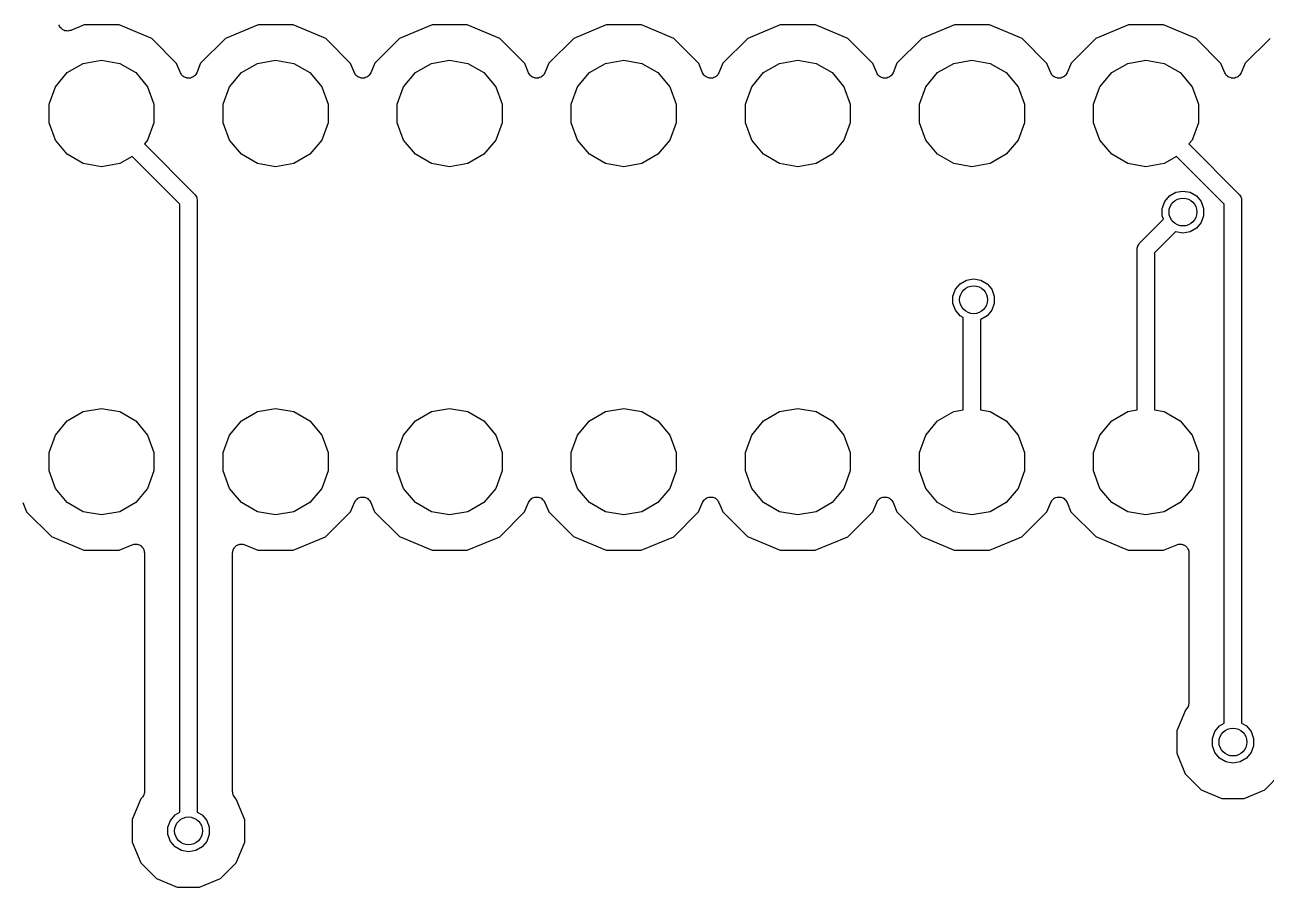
# Model space of a CAD drawing. Extents: x 70 to 225, y -126 to -70.
# Drawn here: x 129.14 to 146.97, y -95.22 to -82.84 of the extents above; entities that cross this region are included whole.
import ezdxf

# ---------------------------------------------------------------- set-up
doc = ezdxf.new("R2010")
doc.units = 0
doc.header["$MEASUREMENT"] = 0
doc.layers.add('BLACK', color=7, linetype='CONTINUOUS')

msp = doc.modelspace()

# ---------------------------------------------------------------- linework, layer by layer
at = {"layer": 'Black'}
for p, q in [((129.632, -82.8417), (129.631, -82.8334)), ((129.639, -82.8536), (129.632, -82.8417)), ((129.644, -82.8664), (129.639, -82.8536)), ((129.65, -82.8726), (129.644, -82.8664)), ((129.654, -82.8799), (129.65, -82.8726)), ((129.665, -82.8888), (129.654, -82.8799)), ((129.674, -82.8989), (129.665, -82.8888)), ((129.681, -82.9028), (129.674, -82.8989)), ((129.99, -82.8371), (129.8, -82.9156)), ((130.495, -82.8376), (129.99, -82.8371)), ((130.962, -83.0313), (130.495, -82.8376)), ((132.49, -82.8371), (132.023, -83.0301)), ((132.995, -82.8376), (132.49, -82.8371)), ((133.462, -83.0313), (132.995, -82.8376)), ((134.99, -82.8371), (134.523, -83.0301)), ((135.495, -82.8376), (134.99, -82.8371)), ((135.962, -83.0313), (135.495, -82.8376)), ((137.49, -82.8371), (137.023, -83.0301)), ((137.995, -82.8376), (137.49, -82.8371)), ((138.462, -83.0313), (137.995, -82.8376)), ((139.99, -82.8371), (139.523, -83.0301)), ((140.495, -82.8376), (139.99, -82.8371)), ((140.962, -83.0313), (140.495, -82.8376)), ((142.49, -82.8371), (142.023, -83.0301)), ((142.995, -82.8376), (142.49, -82.8371)), ((143.462, -83.0313), (142.995, -82.8376)), ((144.99, -82.8371), (144.523, -83.0301)), ((145.495, -82.8376), (144.99, -82.8371)), ((145.962, -83.0313), (145.495, -82.8376)), ((129.688, -82.9082), (129.681, -82.9028)), ((129.701, -82.9129), (129.688, -82.9082)), ((129.713, -82.9193), (129.701, -82.9129)), ((129.721, -82.9204), (129.713, -82.9193)), ((129.729, -82.9233), (129.721, -82.9204)), ((129.743, -82.9233), (129.729, -82.9233)), ((129.757, -82.9251), (129.743, -82.9233)), ((129.765, -82.9233), (129.757, -82.9251)), ((129.773, -82.9233), (129.765, -82.9233)), ((129.786, -82.9186), (129.773, -82.9233)), ((129.8, -82.9156), (129.786, -82.9186)), ((131.319, -83.3889), (130.962, -83.0313)), ((132.023, -83.0301), (131.665, -83.387)), ((133.819, -83.3889), (133.462, -83.0313)), ((134.523, -83.0301), (134.165, -83.387)), ((136.319, -83.3889), (135.962, -83.0313)), ((137.023, -83.0301), (136.665, -83.387)), ((138.819, -83.3889), (138.462, -83.0313)), ((139.523, -83.0301), (139.165, -83.387)), ((141.319, -83.3889), (140.962, -83.0313)), ((142.023, -83.0301), (141.665, -83.387)), ((143.819, -83.3889), (143.462, -83.0313)), ((144.523, -83.0301), (144.165, -83.387)), ((146.319, -83.3889), (145.962, -83.0313)), ((147.023, -83.0301), (146.665, -83.387)), ((129.75, -83.5214), (129.98, -83.3886)), ((129.98, -83.3886), (130.241, -83.3424)), ((130.241, -83.3424), (130.503, -83.3886)), ((130.503, -83.3886), (130.733, -83.5214)), ((131.374, -83.5231), (131.319, -83.3889)), ((131.665, -83.387), (131.609, -83.5233)), ((132.25, -83.5214), (132.48, -83.3886)), ((132.48, -83.3886), (132.741, -83.3424)), ((132.741, -83.3424), (133.003, -83.3886)), ((133.003, -83.3886), (133.233, -83.5214)), ((133.874, -83.5231), (133.819, -83.3889)), ((134.165, -83.387), (134.109, -83.5233)), ((134.75, -83.5214), (134.98, -83.3886)), ((134.98, -83.3886), (135.241, -83.3424)), ((135.241, -83.3424), (135.503, -83.3886)), ((135.503, -83.3886), (135.733, -83.5214)), ((136.374, -83.5231), (136.319, -83.3889)), ((136.665, -83.387), (136.609, -83.5233)), ((137.25, -83.5214), (137.48, -83.3886)), ((137.48, -83.3886), (137.741, -83.3424)), ((137.741, -83.3424), (138.003, -83.3886)), ((138.003, -83.3886), (138.233, -83.5214)), ((138.874, -83.5231), (138.819, -83.3889)), ((139.165, -83.387), (139.109, -83.5233)), ((139.75, -83.5214), (139.98, -83.3886)), ((139.98, -83.3886), (140.241, -83.3424)), ((140.241, -83.3424), (140.503, -83.3886)), ((140.503, -83.3886), (140.733, -83.5214)), ((141.374, -83.5231), (141.319, -83.3889)), ((141.665, -83.387), (141.609, -83.5233)), ((142.25, -83.5214), (142.48, -83.3886)), ((142.48, -83.3886), (142.741, -83.3424)), ((142.741, -83.3424), (143.003, -83.3886)), ((143.003, -83.3886), (143.233, -83.5214)), ((143.874, -83.5231), (143.819, -83.3889)), ((144.165, -83.387), (144.109, -83.5233)), ((144.75, -83.5214), (144.98, -83.3886)), ((144.98, -83.3886), (145.241, -83.3424)), ((145.241, -83.3424), (145.503, -83.3886)), ((145.503, -83.3886), (145.733, -83.5214)), ((146.374, -83.5231), (146.319, -83.3889)), ((146.665, -83.387), (146.609, -83.5233)), ((129.579, -83.7249), (129.75, -83.5214)), ((130.733, -83.5214), (130.904, -83.7249)), ((131.383, -83.5371), (131.374, -83.5231)), ((131.391, -83.5518), (131.383, -83.5371)), ((131.395, -83.5556), (131.391, -83.5518)), ((131.398, -83.5603), (131.395, -83.5556)), ((131.411, -83.5704), (131.398, -83.5603)), ((131.423, -83.5816), (131.411, -83.5704)), ((131.428, -83.5838), (131.423, -83.5816)), ((131.433, -83.5872), (131.428, -83.5838)), ((131.449, -83.5922), (131.433, -83.5872)), ((131.464, -83.5985), (131.449, -83.5922)), ((131.469, -83.5988), (131.464, -83.5985)), ((131.475, -83.6005), (131.469, -83.5988)), ((131.491, -83.5998), (131.475, -83.6005)), ((131.508, -83.6005), (131.491, -83.5998)), ((131.513, -83.5988), (131.508, -83.6005)), ((131.519, -83.5986), (131.513, -83.5988)), ((131.534, -83.5922), (131.519, -83.5986)), ((131.55, -83.5873), (131.534, -83.5922)), ((131.554, -83.5839), (131.55, -83.5873)), ((131.56, -83.5817), (131.554, -83.5839)), ((131.572, -83.5705), (131.56, -83.5817)), ((131.585, -83.5604), (131.572, -83.5705)), ((131.588, -83.5557), (131.585, -83.5604)), ((131.592, -83.552), (131.588, -83.5557)), ((131.6, -83.5372), (131.592, -83.552)), ((131.609, -83.5233), (131.6, -83.5372)), ((132.079, -83.7249), (132.25, -83.5214)), ((133.233, -83.5214), (133.404, -83.7249)), ((133.883, -83.5371), (133.874, -83.5231)), ((133.891, -83.5518), (133.883, -83.5371)), ((133.895, -83.5556), (133.891, -83.5518)), ((133.898, -83.5603), (133.895, -83.5556)), ((133.911, -83.5704), (133.898, -83.5603)), ((133.923, -83.5816), (133.911, -83.5704)), ((133.928, -83.5838), (133.923, -83.5816)), ((133.933, -83.5872), (133.928, -83.5838)), ((133.949, -83.5922), (133.933, -83.5872)), ((133.964, -83.5985), (133.949, -83.5922)), ((133.969, -83.5988), (133.964, -83.5985)), ((133.975, -83.6005), (133.969, -83.5988)), ((133.991, -83.5998), (133.975, -83.6005)), ((134.008, -83.6005), (133.991, -83.5998)), ((134.013, -83.5988), (134.008, -83.6005)), ((134.019, -83.5986), (134.013, -83.5988)), ((134.034, -83.5922), (134.019, -83.5986)), ((134.05, -83.5873), (134.034, -83.5922)), ((134.054, -83.5839), (134.05, -83.5873)), ((134.06, -83.5817), (134.054, -83.5839)), ((134.072, -83.5705), (134.06, -83.5817)), ((134.085, -83.5604), (134.072, -83.5705)), ((134.088, -83.5557), (134.085, -83.5604)), ((134.092, -83.552), (134.088, -83.5557)), ((134.1, -83.5372), (134.092, -83.552)), ((134.109, -83.5233), (134.1, -83.5372)), ((134.579, -83.7249), (134.75, -83.5214)), ((135.733, -83.5214), (135.904, -83.7249)), ((136.383, -83.5371), (136.374, -83.5231)), ((136.391, -83.5518), (136.383, -83.5371)), ((136.395, -83.5556), (136.391, -83.5518)), ((136.398, -83.5603), (136.395, -83.5556)), ((136.411, -83.5704), (136.398, -83.5603)), ((136.423, -83.5816), (136.411, -83.5704)), ((136.428, -83.5838), (136.423, -83.5816)), ((136.433, -83.5872), (136.428, -83.5838)), ((136.449, -83.5922), (136.433, -83.5872)), ((136.464, -83.5985), (136.449, -83.5922)), ((136.469, -83.5988), (136.464, -83.5985)), ((136.475, -83.6005), (136.469, -83.5988)), ((136.491, -83.5998), (136.475, -83.6005)), ((136.508, -83.6005), (136.491, -83.5998)), ((136.513, -83.5988), (136.508, -83.6005)), ((136.519, -83.5986), (136.513, -83.5988)), ((136.534, -83.5922), (136.519, -83.5986)), ((136.55, -83.5873), (136.534, -83.5922)), ((136.554, -83.5839), (136.55, -83.5873)), ((136.56, -83.5817), (136.554, -83.5839)), ((136.572, -83.5705), (136.56, -83.5817)), ((136.585, -83.5604), (136.572, -83.5705)), ((136.588, -83.5557), (136.585, -83.5604)), ((136.592, -83.552), (136.588, -83.5557)), ((136.6, -83.5372), (136.592, -83.552)), ((136.609, -83.5233), (136.6, -83.5372)), ((137.079, -83.7249), (137.25, -83.5214)), ((138.233, -83.5214), (138.404, -83.7249)), ((138.883, -83.5371), (138.874, -83.5231)), ((138.891, -83.5518), (138.883, -83.5371)), ((138.895, -83.5556), (138.891, -83.5518)), ((138.898, -83.5603), (138.895, -83.5556)), ((138.911, -83.5704), (138.898, -83.5603)), ((138.923, -83.5816), (138.911, -83.5704)), ((138.928, -83.5838), (138.923, -83.5816)), ((138.933, -83.5872), (138.928, -83.5838)), ((138.949, -83.5922), (138.933, -83.5872)), ((138.964, -83.5985), (138.949, -83.5922)), ((138.969, -83.5988), (138.964, -83.5985)), ((138.975, -83.6005), (138.969, -83.5988)), ((138.991, -83.5998), (138.975, -83.6005)), ((139.008, -83.6005), (138.991, -83.5998)), ((139.013, -83.5988), (139.008, -83.6005)), ((139.019, -83.5986), (139.013, -83.5988)), ((139.034, -83.5922), (139.019, -83.5986)), ((139.05, -83.5873), (139.034, -83.5922)), ((139.054, -83.5839), (139.05, -83.5873)), ((139.06, -83.5817), (139.054, -83.5839)), ((139.072, -83.5705), (139.06, -83.5817)), ((139.085, -83.5604), (139.072, -83.5705)), ((139.088, -83.5557), (139.085, -83.5604)), ((139.092, -83.552), (139.088, -83.5557)), ((139.1, -83.5372), (139.092, -83.552)), ((139.109, -83.5233), (139.1, -83.5372)), ((139.579, -83.7249), (139.75, -83.5214)), ((140.733, -83.5214), (140.904, -83.7249)), ((141.383, -83.5371), (141.374, -83.5231)), ((141.391, -83.5518), (141.383, -83.5371)), ((141.395, -83.5556), (141.391, -83.5518)), ((141.398, -83.5603), (141.395, -83.5556)), ((141.411, -83.5704), (141.398, -83.5603)), ((141.423, -83.5816), (141.411, -83.5704)), ((141.428, -83.5838), (141.423, -83.5816)), ((141.433, -83.5872), (141.428, -83.5838)), ((141.449, -83.5922), (141.433, -83.5872)), ((141.464, -83.5985), (141.449, -83.5922)), ((141.469, -83.5988), (141.464, -83.5985)), ((141.475, -83.6005), (141.469, -83.5988)), ((141.491, -83.5998), (141.475, -83.6005)), ((141.508, -83.6005), (141.491, -83.5998)), ((141.513, -83.5988), (141.508, -83.6005)), ((141.519, -83.5986), (141.513, -83.5988)), ((141.534, -83.5922), (141.519, -83.5986)), ((141.55, -83.5873), (141.534, -83.5922)), ((141.554, -83.5839), (141.55, -83.5873)), ((141.56, -83.5817), (141.554, -83.5839)), ((141.572, -83.5705), (141.56, -83.5817)), ((141.585, -83.5604), (141.572, -83.5705)), ((141.588, -83.5557), (141.585, -83.5604)), ((141.592, -83.552), (141.588, -83.5557)), ((141.6, -83.5372), (141.592, -83.552)), ((141.609, -83.5233), (141.6, -83.5372)), ((142.079, -83.7249), (142.25, -83.5214)), ((143.233, -83.5214), (143.404, -83.7249)), ((143.883, -83.5371), (143.874, -83.5231)), ((143.891, -83.5518), (143.883, -83.5371)), ((143.895, -83.5556), (143.891, -83.5518)), ((143.898, -83.5603), (143.895, -83.5556)), ((143.911, -83.5704), (143.898, -83.5603)), ((143.923, -83.5816), (143.911, -83.5704)), ((143.928, -83.5838), (143.923, -83.5816)), ((143.933, -83.5872), (143.928, -83.5838)), ((143.949, -83.5922), (143.933, -83.5872)), ((143.964, -83.5985), (143.949, -83.5922)), ((143.969, -83.5988), (143.964, -83.5985)), ((143.975, -83.6005), (143.969, -83.5988)), ((143.991, -83.5998), (143.975, -83.6005)), ((144.008, -83.6005), (143.991, -83.5998)), ((144.013, -83.5988), (144.008, -83.6005)), ((144.019, -83.5986), (144.013, -83.5988)), ((144.034, -83.5922), (144.019, -83.5986)), ((144.05, -83.5873), (144.034, -83.5922)), ((144.054, -83.5839), (144.05, -83.5873)), ((144.06, -83.5817), (144.054, -83.5839)), ((144.072, -83.5705), (144.06, -83.5817)), ((144.085, -83.5604), (144.072, -83.5705)), ((144.088, -83.5557), (144.085, -83.5604)), ((144.092, -83.552), (144.088, -83.5557)), ((144.1, -83.5372), (144.092, -83.552)), ((144.109, -83.5233), (144.1, -83.5372)), ((144.579, -83.7249), (144.75, -83.5214)), ((145.733, -83.5214), (145.904, -83.7249)), ((146.383, -83.5371), (146.374, -83.5231)), ((146.391, -83.5518), (146.383, -83.5371)), ((146.395, -83.5556), (146.391, -83.5518)), ((146.398, -83.5603), (146.395, -83.5556)), ((146.411, -83.5704), (146.398, -83.5603)), ((146.423, -83.5816), (146.411, -83.5704)), ((146.428, -83.5838), (146.423, -83.5816)), ((146.433, -83.5872), (146.428, -83.5838)), ((146.449, -83.5922), (146.433, -83.5872)), ((146.464, -83.5985), (146.449, -83.5922)), ((146.469, -83.5988), (146.464, -83.5985)), ((146.475, -83.6005), (146.469, -83.5988)), ((146.491, -83.5998), (146.475, -83.6005)), ((146.508, -83.6005), (146.491, -83.5998)), ((146.513, -83.5988), (146.508, -83.6005)), ((146.519, -83.5986), (146.513, -83.5988)), ((146.534, -83.5922), (146.519, -83.5986)), ((146.55, -83.5873), (146.534, -83.5922)), ((146.554, -83.5839), (146.55, -83.5873)), ((146.56, -83.5817), (146.554, -83.5839)), ((146.572, -83.5705), (146.56, -83.5817)), ((146.585, -83.5604), (146.572, -83.5705)), ((146.588, -83.5557), (146.585, -83.5604)), ((146.592, -83.552), (146.588, -83.5557)), ((146.6, -83.5372), (146.592, -83.552)), ((146.609, -83.5233), (146.6, -83.5372)), ((129.488, -83.9745), (129.579, -83.7249)), ((130.904, -83.7249), (130.995, -83.9745)), ((131.988, -83.9745), (132.079, -83.7249)), ((133.404, -83.7249), (133.495, -83.9745)), ((134.488, -83.9745), (134.579, -83.7249)), ((135.904, -83.7249), (135.995, -83.9745)), ((136.988, -83.9745), (137.079, -83.7249)), ((138.404, -83.7249), (138.495, -83.9745)), ((139.488, -83.9745), (139.579, -83.7249)), ((140.904, -83.7249), (140.995, -83.9745)), ((141.988, -83.9745), (142.079, -83.7249)), ((143.404, -83.7249), (143.495, -83.9745)), ((144.488, -83.9745), (144.579, -83.7249)), ((145.904, -83.7249), (145.995, -83.9745)), ((129.488, -84.2402), (129.488, -83.9745)), ((130.995, -83.9745), (130.995, -84.2402)), ((131.988, -84.2402), (131.988, -83.9745)), ((133.495, -83.9745), (133.495, -84.2402)), ((134.488, -84.2402), (134.488, -83.9745)), ((135.995, -83.9745), (135.995, -84.2402)), ((136.988, -84.2402), (136.988, -83.9745)), ((138.495, -83.9745), (138.495, -84.2402)), ((139.488, -84.2402), (139.488, -83.9745)), ((140.995, -83.9745), (140.995, -84.2402)), ((141.988, -84.2402), (141.988, -83.9745)), ((143.495, -83.9745), (143.495, -84.2402)), ((144.488, -84.2402), (144.488, -83.9745)), ((145.995, -83.9745), (145.995, -84.2402)), ((129.579, -84.4898), (129.488, -84.2402)), ((130.995, -84.2402), (130.904, -84.4898)), ((132.079, -84.4898), (131.988, -84.2402)), ((133.495, -84.2402), (133.404, -84.4898)), ((134.579, -84.4898), (134.488, -84.2402)), ((135.995, -84.2402), (135.904, -84.4898)), ((137.079, -84.4898), (136.988, -84.2402)), ((138.495, -84.2402), (138.404, -84.4898)), ((139.579, -84.4898), (139.488, -84.2402)), ((140.995, -84.2402), (140.904, -84.4898)), ((142.079, -84.4898), (141.988, -84.2402)), ((143.495, -84.2402), (143.404, -84.4898)), ((144.579, -84.4898), (144.488, -84.2402)), ((145.995, -84.2402), (145.904, -84.4898)), ((129.75, -84.6933), (129.579, -84.4898)), ((130.904, -84.4898), (130.857, -84.5459)), ((132.25, -84.6933), (132.079, -84.4898)), ((133.404, -84.4898), (133.233, -84.6933)), ((134.75, -84.6933), (134.579, -84.4898)), ((135.904, -84.4898), (135.733, -84.6933)), ((137.25, -84.6933), (137.079, -84.4898)), ((138.404, -84.4898), (138.233, -84.6933)), ((139.75, -84.6933), (139.579, -84.4898)), ((140.904, -84.4898), (140.733, -84.6933)), ((142.25, -84.6933), (142.079, -84.4898)), ((143.404, -84.4898), (143.233, -84.6933)), ((144.75, -84.6933), (144.579, -84.4898)), ((145.904, -84.4898), (145.857, -84.5459)), ((130.857, -84.5459), (131.58, -85.2689)), ((145.857, -84.5459), (146.58, -85.2689)), ((129.98, -84.8261), (129.75, -84.6933)), ((130.241, -84.8722), (129.98, -84.8261)), ((130.503, -84.8261), (130.241, -84.8722)), ((130.681, -84.7235), (130.503, -84.8261)), ((131.366, -85.4091), (130.681, -84.7235)), ((132.48, -84.8261), (132.25, -84.6933)), ((132.741, -84.8722), (132.48, -84.8261)), ((133.003, -84.8261), (132.741, -84.8722)), ((133.233, -84.6933), (133.003, -84.8261)), ((134.98, -84.8261), (134.75, -84.6933)), ((135.241, -84.8722), (134.98, -84.8261)), ((135.503, -84.8261), (135.241, -84.8722)), ((135.733, -84.6933), (135.503, -84.8261)), ((137.48, -84.8261), (137.25, -84.6933)), ((137.741, -84.8722), (137.48, -84.8261)), ((138.003, -84.8261), (137.741, -84.8722)), ((138.233, -84.6933), (138.003, -84.8261)), ((139.98, -84.8261), (139.75, -84.6933)), ((140.241, -84.8722), (139.98, -84.8261)), ((140.503, -84.8261), (140.241, -84.8722)), ((140.733, -84.6933), (140.503, -84.8261)), ((142.48, -84.8261), (142.25, -84.6933)), ((142.741, -84.8722), (142.48, -84.8261)), ((143.003, -84.8261), (142.741, -84.8722)), ((143.233, -84.6933), (143.003, -84.8261)), ((144.98, -84.8261), (144.75, -84.6933)), ((145.241, -84.8722), (144.98, -84.8261)), ((145.503, -84.8261), (145.241, -84.8722)), ((145.681, -84.7235), (145.503, -84.8261)), ((146.366, -85.4091), (145.681, -84.7235)), ((131.58, -85.2689), (131.583, -85.2734)), ((131.583, -85.2734), (131.587, -85.277)), ((131.587, -85.277), (131.595, -85.2911)), ((131.595, -85.2911), (131.605, -85.3045)), ((131.605, -85.3045), (131.606, -85.3098)), ((131.606, -85.3098), (131.609, -85.3146)), ((131.609, -85.3146), (131.612, -85.3307)), ((131.612, -85.3307), (131.616, -85.3464)), ((131.616, -85.3464), (131.615, -85.3519)), ((131.615, -85.3519), (131.616, -85.3573)), ((131.616, -85.3573), (131.616, -94.1371)), ((145.476, -85.4706), (145.512, -85.3723)), ((145.512, -85.3723), (145.579, -85.2922)), ((145.579, -85.2922), (145.67, -85.2399)), ((145.67, -85.2399), (145.773, -85.2218)), ((145.773, -85.2218), (145.876, -85.2399)), ((145.876, -85.2399), (145.967, -85.2922)), ((145.967, -85.2922), (146.034, -85.3723)), ((146.034, -85.3723), (146.07, -85.4706)), ((146.58, -85.2689), (146.583, -85.2734)), ((146.583, -85.2734), (146.587, -85.277)), ((146.587, -85.277), (146.595, -85.2911)), ((146.595, -85.2911), (146.605, -85.3045)), ((146.605, -85.3045), (146.606, -85.3098)), ((146.606, -85.3098), (146.609, -85.3146)), ((146.609, -85.3146), (146.612, -85.3307)), ((146.612, -85.3307), (146.616, -85.3464)), ((146.616, -85.3464), (146.615, -85.3519)), ((146.615, -85.3519), (146.616, -85.3573)), ((146.616, -85.3573), (146.616, -92.8621)), ((131.366, -94.1371), (131.366, -85.4091)), ((145.476, -85.5752), (145.476, -85.4706)), ((146.07, -85.4706), (146.07, -85.5752)), ((146.366, -92.8621), (146.366, -85.4091)), ((145.153, -85.9662), (145.385, -85.7345)), ((145.385, -85.7345), (145.494, -85.6247)), ((145.494, -85.6247), (145.476, -85.5752)), ((146.034, -85.6735), (145.967, -85.7536)), ((146.07, -85.5752), (146.034, -85.6735)), ((145.561, -85.9113), (145.366, -86.1063)), ((145.668, -85.8047), (145.561, -85.9113)), ((145.67, -85.8059), (145.668, -85.8047)), ((145.773, -85.824), (145.67, -85.8059)), ((145.876, -85.8059), (145.773, -85.824)), ((145.967, -85.7536), (145.876, -85.8059)), ((145.116, -86.0546), (145.117, -86.0492)), ((145.116, -88.3645), (145.116, -86.0546)), ((145.117, -86.0437), (145.121, -86.0279)), ((145.117, -86.0492), (145.117, -86.0437)), ((145.121, -86.0279), (145.124, -86.0118)), ((145.124, -86.0118), (145.127, -86.0071)), ((145.127, -86.0071), (145.128, -86.0017)), ((145.128, -86.0017), (145.137, -85.9884)), ((145.137, -85.9884), (145.146, -85.9742)), ((145.146, -85.9742), (145.15, -85.9707)), ((145.15, -85.9707), (145.153, -85.9662)), ((145.366, -86.1063), (145.366, -88.3645)), ((142.47, -86.7301), (142.506, -86.6318)), ((142.506, -86.6318), (142.573, -86.5517)), ((142.573, -86.5517), (142.663, -86.4994)), ((142.663, -86.4994), (142.766, -86.4812)), ((142.766, -86.4812), (142.869, -86.4994)), ((142.869, -86.4994), (142.96, -86.5517)), ((142.96, -86.5517), (143.027, -86.6318)), ((143.027, -86.6318), (143.063, -86.7301)), ((142.47, -86.8346), (142.47, -86.7301)), ((143.063, -86.7301), (143.063, -86.8346)), ((142.506, -86.9329), (142.47, -86.8346)), ((142.573, -87.013), (142.506, -86.9329)), ((143.027, -86.9329), (142.96, -87.013)), ((143.063, -86.8346), (143.027, -86.9329)), ((142.616, -87.0382), (142.573, -87.013)), ((142.616, -88.3645), (142.616, -87.0382)), ((142.869, -87.0653), (142.866, -87.0659)), ((142.866, -87.0659), (142.866, -88.3645)), ((142.96, -87.013), (142.869, -87.0653)), ((129.75, -88.5214), (129.98, -88.3886)), ((129.98, -88.3886), (130.241, -88.3424)), ((130.241, -88.3424), (130.503, -88.3886)), ((130.503, -88.3886), (130.733, -88.5214)), ((132.25, -88.5214), (132.48, -88.3886)), ((132.48, -88.3886), (132.741, -88.3424)), ((132.741, -88.3424), (133.003, -88.3886)), ((133.003, -88.3886), (133.233, -88.5214)), ((134.75, -88.5214), (134.98, -88.3886)), ((134.98, -88.3886), (135.241, -88.3424)), ((135.241, -88.3424), (135.503, -88.3886)), ((135.503, -88.3886), (135.733, -88.5214)), ((137.25, -88.5214), (137.48, -88.3886)), ((137.48, -88.3886), (137.741, -88.3424)), ((137.741, -88.3424), (138.003, -88.3886)), ((138.003, -88.3886), (138.233, -88.5214)), ((139.75, -88.5214), (139.98, -88.3886)), ((139.98, -88.3886), (140.241, -88.3424)), ((140.241, -88.3424), (140.503, -88.3886)), ((140.503, -88.3886), (140.733, -88.5214)), ((142.25, -88.5214), (142.48, -88.3886)), ((142.48, -88.3886), (142.616, -88.3645)), ((142.866, -88.3645), (143.003, -88.3886)), ((143.003, -88.3886), (143.233, -88.5214)), ((144.75, -88.5214), (144.98, -88.3886)), ((144.98, -88.3886), (145.116, -88.3645)), ((145.366, -88.3645), (145.503, -88.3886)), ((145.503, -88.3886), (145.733, -88.5214)), ((129.579, -88.7249), (129.75, -88.5214)), ((130.733, -88.5214), (130.904, -88.7249)), ((132.079, -88.7249), (132.25, -88.5214)), ((133.233, -88.5214), (133.404, -88.7249)), ((134.579, -88.7249), (134.75, -88.5214)), ((135.733, -88.5214), (135.904, -88.7249)), ((137.079, -88.7249), (137.25, -88.5214)), ((138.233, -88.5214), (138.404, -88.7249)), ((139.579, -88.7249), (139.75, -88.5214)), ((140.733, -88.5214), (140.904, -88.7249)), ((142.079, -88.7249), (142.25, -88.5214)), ((143.233, -88.5214), (143.404, -88.7249)), ((144.579, -88.7249), (144.75, -88.5214)), ((145.733, -88.5214), (145.904, -88.7249)), ((129.488, -88.9745), (129.579, -88.7249)), ((130.904, -88.7249), (130.995, -88.9745)), ((131.988, -88.9745), (132.079, -88.7249)), ((133.404, -88.7249), (133.495, -88.9745)), ((134.488, -88.9745), (134.579, -88.7249)), ((135.904, -88.7249), (135.995, -88.9745)), ((136.988, -88.9745), (137.079, -88.7249)), ((138.404, -88.7249), (138.495, -88.9745)), ((139.488, -88.9745), (139.579, -88.7249)), ((140.904, -88.7249), (140.995, -88.9745)), ((141.988, -88.9745), (142.079, -88.7249)), ((143.404, -88.7249), (143.495, -88.9745)), ((144.488, -88.9745), (144.579, -88.7249)), ((145.904, -88.7249), (145.995, -88.9745)), ((129.488, -89.2402), (129.488, -88.9745)), ((130.995, -88.9745), (130.995, -89.2402)), ((131.988, -89.2402), (131.988, -88.9745)), ((133.495, -88.9745), (133.495, -89.2402)), ((134.488, -89.2402), (134.488, -88.9745)), ((135.995, -88.9745), (135.995, -89.2402)), ((136.988, -89.2402), (136.988, -88.9745)), ((138.495, -88.9745), (138.495, -89.2402)), ((139.488, -89.2402), (139.488, -88.9745)), ((140.995, -88.9745), (140.995, -89.2402)), ((141.988, -89.2402), (141.988, -88.9745)), ((143.495, -88.9745), (143.495, -89.2402)), ((144.488, -89.2402), (144.488, -88.9745)), ((145.995, -88.9745), (145.995, -89.2402)), ((129.579, -89.4898), (129.488, -89.2402)), ((130.995, -89.2402), (130.904, -89.4898)), ((132.079, -89.4898), (131.988, -89.2402)), ((133.495, -89.2402), (133.404, -89.4898)), ((134.579, -89.4898), (134.488, -89.2402)), ((135.995, -89.2402), (135.904, -89.4898)), ((137.079, -89.4898), (136.988, -89.2402)), ((138.495, -89.2402), (138.404, -89.4898)), ((139.579, -89.4898), (139.488, -89.2402)), ((140.995, -89.2402), (140.904, -89.4898)), ((142.079, -89.4898), (141.988, -89.2402)), ((143.495, -89.2402), (143.404, -89.4898)), ((144.579, -89.4898), (144.488, -89.2402)), ((145.995, -89.2402), (145.904, -89.4898)), ((129.75, -89.6933), (129.579, -89.4898)), ((130.904, -89.4898), (130.733, -89.6933)), ((132.25, -89.6933), (132.079, -89.4898)), ((133.404, -89.4898), (133.233, -89.6933)), ((134.75, -89.6933), (134.579, -89.4898)), ((135.904, -89.4898), (135.733, -89.6933)), ((137.25, -89.6933), (137.079, -89.4898)), ((138.404, -89.4898), (138.233, -89.6933)), ((139.75, -89.6933), (139.579, -89.4898)), ((140.904, -89.4898), (140.733, -89.6933)), ((142.25, -89.6933), (142.079, -89.4898)), ((143.404, -89.4898), (143.233, -89.6933)), ((144.75, -89.6933), (144.579, -89.4898)), ((145.904, -89.4898), (145.733, -89.6933)), ((133.883, -89.6774), (133.891, -89.6627)), ((133.891, -89.6627), (133.895, -89.6589)), ((133.895, -89.6589), (133.898, -89.6542)), ((133.898, -89.6542), (133.911, -89.6441)), ((133.911, -89.6441), (133.923, -89.6329)), ((133.923, -89.6329), (133.928, -89.6308)), ((133.928, -89.6308), (133.933, -89.6274)), ((133.933, -89.6274), (133.949, -89.6224)), ((133.949, -89.6224), (133.964, -89.6161)), ((133.964, -89.6161), (133.969, -89.6159)), ((133.969, -89.6159), (133.975, -89.6142)), ((133.975, -89.6142), (133.991, -89.6149)), ((133.991, -89.6149), (134.008, -89.6142)), ((134.008, -89.6142), (134.013, -89.6159)), ((134.013, -89.6159), (134.019, -89.6161)), ((134.019, -89.6161), (134.034, -89.6225)), ((134.034, -89.6225), (134.05, -89.6275)), ((134.05, -89.6275), (134.054, -89.6309)), ((134.054, -89.6309), (134.06, -89.6331)), ((134.06, -89.6331), (134.072, -89.6443)), ((134.072, -89.6443), (134.085, -89.6544)), ((134.085, -89.6544), (134.088, -89.6591)), ((134.088, -89.6591), (134.092, -89.6629)), ((134.092, -89.6629), (134.1, -89.6776)), ((136.383, -89.6774), (136.391, -89.6627)), ((136.391, -89.6627), (136.395, -89.6589)), ((136.395, -89.6589), (136.398, -89.6542)), ((136.398, -89.6542), (136.411, -89.6441)), ((136.411, -89.6441), (136.423, -89.6329)), ((136.423, -89.6329), (136.428, -89.6308)), ((136.428, -89.6308), (136.433, -89.6274)), ((136.433, -89.6274), (136.449, -89.6224)), ((136.449, -89.6224), (136.464, -89.6161)), ((136.464, -89.6161), (136.469, -89.6159)), ((136.469, -89.6159), (136.475, -89.6142)), ((136.475, -89.6142), (136.491, -89.6149)), ((136.491, -89.6149), (136.508, -89.6142)), ((136.508, -89.6142), (136.513, -89.6159)), ((136.513, -89.6159), (136.519, -89.6161)), ((136.519, -89.6161), (136.534, -89.6225)), ((136.534, -89.6225), (136.55, -89.6275)), ((136.55, -89.6275), (136.554, -89.6309)), ((136.554, -89.6309), (136.56, -89.6331)), ((136.56, -89.6331), (136.572, -89.6443)), ((136.572, -89.6443), (136.585, -89.6544)), ((136.585, -89.6544), (136.588, -89.6591)), ((136.588, -89.6591), (136.592, -89.6629)), ((136.592, -89.6629), (136.6, -89.6776)), ((138.883, -89.6774), (138.891, -89.6627)), ((138.891, -89.6627), (138.895, -89.6589)), ((138.895, -89.6589), (138.898, -89.6542)), ((138.898, -89.6542), (138.911, -89.6441)), ((138.911, -89.6441), (138.923, -89.6329)), ((138.923, -89.6329), (138.928, -89.6308)), ((138.928, -89.6308), (138.933, -89.6274)), ((138.933, -89.6274), (138.949, -89.6224)), ((138.949, -89.6224), (138.964, -89.6161)), ((138.964, -89.6161), (138.969, -89.6159)), ((138.969, -89.6159), (138.975, -89.6142)), ((138.975, -89.6142), (138.991, -89.6149)), ((138.991, -89.6149), (139.008, -89.6142)), ((139.008, -89.6142), (139.013, -89.6159)), ((139.013, -89.6159), (139.019, -89.6161)), ((139.019, -89.6161), (139.034, -89.6225)), ((139.034, -89.6225), (139.05, -89.6275)), ((139.05, -89.6275), (139.054, -89.6309)), ((139.054, -89.6309), (139.06, -89.6331)), ((139.06, -89.6331), (139.072, -89.6443)), ((139.072, -89.6443), (139.085, -89.6544)), ((139.085, -89.6544), (139.088, -89.6591)), ((139.088, -89.6591), (139.092, -89.6629)), ((139.092, -89.6629), (139.1, -89.6776)), ((141.383, -89.6774), (141.391, -89.6627)), ((141.391, -89.6627), (141.395, -89.6589)), ((141.395, -89.6589), (141.398, -89.6542)), ((141.398, -89.6542), (141.411, -89.6441)), ((141.411, -89.6441), (141.423, -89.6329)), ((141.423, -89.6329), (141.428, -89.6308)), ((141.428, -89.6308), (141.433, -89.6274)), ((141.433, -89.6274), (141.449, -89.6224)), ((141.449, -89.6224), (141.464, -89.6161)), ((141.464, -89.6161), (141.469, -89.6159)), ((141.469, -89.6159), (141.475, -89.6142)), ((141.475, -89.6142), (141.491, -89.6149)), ((141.491, -89.6149), (141.508, -89.6142)), ((141.508, -89.6142), (141.513, -89.6159)), ((141.513, -89.6159), (141.519, -89.6161)), ((141.519, -89.6161), (141.534, -89.6225)), ((141.534, -89.6225), (141.55, -89.6275)), ((141.55, -89.6275), (141.554, -89.6309)), ((141.554, -89.6309), (141.56, -89.6331)), ((141.56, -89.6331), (141.572, -89.6443)), ((141.572, -89.6443), (141.585, -89.6544)), ((141.585, -89.6544), (141.588, -89.6591)), ((141.588, -89.6591), (141.592, -89.6629)), ((141.592, -89.6629), (141.6, -89.6776)), ((143.883, -89.6774), (143.891, -89.6627)), ((143.891, -89.6627), (143.895, -89.6589)), ((143.895, -89.6589), (143.898, -89.6542)), ((143.898, -89.6542), (143.911, -89.6441)), ((143.911, -89.6441), (143.923, -89.6329)), ((143.923, -89.6329), (143.928, -89.6308)), ((143.928, -89.6308), (143.933, -89.6274)), ((143.933, -89.6274), (143.949, -89.6224)), ((143.949, -89.6224), (143.964, -89.6161)), ((143.964, -89.6161), (143.969, -89.6159)), ((143.969, -89.6159), (143.975, -89.6142)), ((143.975, -89.6142), (143.991, -89.6149)), ((143.991, -89.6149), (144.008, -89.6142)), ((144.008, -89.6142), (144.013, -89.6159)), ((144.013, -89.6159), (144.019, -89.6161)), ((144.019, -89.6161), (144.034, -89.6225)), ((144.034, -89.6225), (144.05, -89.6275)), ((144.05, -89.6275), (144.054, -89.6309)), ((144.054, -89.6309), (144.06, -89.6331)), ((144.06, -89.6331), (144.072, -89.6443)), ((144.072, -89.6443), (144.085, -89.6544)), ((144.085, -89.6544), (144.088, -89.6591)), ((144.088, -89.6591), (144.092, -89.6629)), ((144.092, -89.6629), (144.1, -89.6776)), ((129.109, -89.6916), (129.164, -89.8258)), ((129.164, -89.8258), (129.521, -90.1834)), ((129.98, -89.8261), (129.75, -89.6933)), ((130.241, -89.8722), (129.98, -89.8261)), ((130.503, -89.8261), (130.241, -89.8722)), ((130.733, -89.6933), (130.503, -89.8261)), ((132.48, -89.8261), (132.25, -89.6933)), ((132.741, -89.8722), (132.48, -89.8261)), ((133.003, -89.8261), (132.741, -89.8722)), ((133.233, -89.6933), (133.003, -89.8261)), ((133.46, -90.1846), (133.817, -89.8277)), ((133.817, -89.8277), (133.874, -89.6914)), ((133.874, -89.6914), (133.883, -89.6774)), ((134.1, -89.6776), (134.109, -89.6916)), ((134.109, -89.6916), (134.164, -89.8258)), ((134.164, -89.8258), (134.521, -90.1834)), ((134.98, -89.8261), (134.75, -89.6933)), ((135.241, -89.8722), (134.98, -89.8261)), ((135.503, -89.8261), (135.241, -89.8722)), ((135.733, -89.6933), (135.503, -89.8261)), ((135.96, -90.1846), (136.317, -89.8277)), ((136.317, -89.8277), (136.374, -89.6914)), ((136.374, -89.6914), (136.383, -89.6774)), ((136.6, -89.6776), (136.609, -89.6916)), ((136.609, -89.6916), (136.664, -89.8258)), ((136.664, -89.8258), (137.021, -90.1834)), ((137.48, -89.8261), (137.25, -89.6933)), ((137.741, -89.8722), (137.48, -89.8261)), ((138.003, -89.8261), (137.741, -89.8722)), ((138.233, -89.6933), (138.003, -89.8261)), ((138.46, -90.1846), (138.817, -89.8277)), ((138.817, -89.8277), (138.874, -89.6914)), ((138.874, -89.6914), (138.883, -89.6774)), ((139.1, -89.6776), (139.109, -89.6916)), ((139.109, -89.6916), (139.164, -89.8258)), ((139.164, -89.8258), (139.521, -90.1834)), ((139.98, -89.8261), (139.75, -89.6933)), ((140.241, -89.8722), (139.98, -89.8261)), ((140.503, -89.8261), (140.241, -89.8722)), ((140.733, -89.6933), (140.503, -89.8261)), ((140.96, -90.1846), (141.317, -89.8277)), ((141.317, -89.8277), (141.374, -89.6914)), ((141.374, -89.6914), (141.383, -89.6774)), ((141.6, -89.6776), (141.609, -89.6916)), ((141.609, -89.6916), (141.664, -89.8258)), ((141.664, -89.8258), (142.021, -90.1834)), ((142.48, -89.8261), (142.25, -89.6933)), ((142.741, -89.8722), (142.48, -89.8261)), ((143.003, -89.8261), (142.741, -89.8722)), ((143.233, -89.6933), (143.003, -89.8261)), ((143.46, -90.1846), (143.817, -89.8277)), ((143.817, -89.8277), (143.874, -89.6914)), ((143.874, -89.6914), (143.883, -89.6774)), ((144.1, -89.6776), (144.109, -89.6916)), ((144.109, -89.6916), (144.164, -89.8258)), ((144.164, -89.8258), (144.521, -90.1834)), ((144.98, -89.8261), (144.75, -89.6933)), ((145.241, -89.8722), (144.98, -89.8261)), ((145.503, -89.8261), (145.241, -89.8722)), ((145.733, -89.6933), (145.503, -89.8261)), ((129.521, -90.1834), (129.988, -90.3771)), ((132.993, -90.3776), (133.46, -90.1846)), ((134.521, -90.1834), (134.988, -90.3771)), ((135.493, -90.3776), (135.96, -90.1846)), ((137.021, -90.1834), (137.488, -90.3771)), ((137.993, -90.3776), (138.46, -90.1846)), ((139.521, -90.1834), (139.988, -90.3771)), ((140.493, -90.3776), (140.96, -90.1846)), ((142.021, -90.1834), (142.488, -90.3771)), ((142.993, -90.3776), (143.46, -90.1846)), ((144.521, -90.1834), (144.988, -90.3771)), ((129.988, -90.3771), (130.493, -90.3776)), ((130.493, -90.3776), (130.683, -90.2991)), ((130.683, -90.2991), (130.696, -90.2961)), ((130.696, -90.2961), (130.709, -90.2914)), ((130.709, -90.2914), (130.718, -90.2914)), ((130.718, -90.2914), (130.726, -90.2895)), ((130.726, -90.2895), (130.74, -90.2914)), ((130.74, -90.2914), (130.753, -90.2914)), ((130.753, -90.2914), (130.761, -90.2942)), ((130.761, -90.2942), (130.77, -90.2953)), ((130.77, -90.2953), (130.782, -90.3017)), ((130.782, -90.3017), (130.795, -90.3064)), ((130.795, -90.3064), (130.801, -90.3118)), ((130.801, -90.3118), (130.809, -90.3157)), ((130.809, -90.3157), (130.818, -90.3259)), ((130.818, -90.3259), (130.829, -90.3348)), ((130.829, -90.3348), (130.833, -90.3421)), ((130.833, -90.3421), (130.839, -90.3483)), ((130.839, -90.3483), (130.844, -90.361)), ((130.844, -90.361), (130.851, -90.373)), ((130.851, -90.373), (130.852, -90.3813)), ((130.852, -90.3813), (130.855, -90.389)), ((132.127, -90.3889), (132.131, -90.3813)), ((132.131, -90.3813), (132.132, -90.3731)), ((132.132, -90.3731), (132.139, -90.361)), ((132.139, -90.361), (132.144, -90.3482)), ((132.144, -90.3482), (132.15, -90.3421)), ((132.15, -90.3421), (132.154, -90.3349)), ((132.154, -90.3349), (132.165, -90.3259)), ((132.165, -90.3259), (132.174, -90.3157)), ((132.174, -90.3157), (132.181, -90.3119)), ((132.181, -90.3119), (132.188, -90.3065)), ((132.188, -90.3065), (132.201, -90.3018)), ((132.201, -90.3018), (132.213, -90.2954)), ((132.213, -90.2954), (132.221, -90.2943)), ((132.221, -90.2943), (132.229, -90.2914)), ((132.229, -90.2914), (132.243, -90.2914)), ((132.243, -90.2914), (132.257, -90.2896)), ((132.257, -90.2896), (132.265, -90.2914)), ((132.265, -90.2914), (132.273, -90.2914)), ((132.273, -90.2914), (132.286, -90.2962)), ((132.286, -90.2962), (132.3, -90.2992)), ((132.3, -90.2992), (132.488, -90.3771)), ((132.488, -90.3771), (132.993, -90.3776)), ((134.988, -90.3771), (135.493, -90.3776)), ((137.488, -90.3771), (137.993, -90.3776)), ((139.988, -90.3771), (140.493, -90.3776)), ((142.488, -90.3771), (142.993, -90.3776)), ((144.988, -90.3771), (145.493, -90.3776)), ((145.493, -90.3776), (145.683, -90.2991)), ((145.683, -90.2991), (145.696, -90.2961)), ((145.696, -90.2961), (145.709, -90.2914)), ((145.709, -90.2914), (145.718, -90.2914)), ((145.718, -90.2914), (145.726, -90.2895)), ((145.726, -90.2895), (145.74, -90.2914)), ((145.74, -90.2914), (145.753, -90.2914)), ((145.753, -90.2914), (145.761, -90.2942)), ((145.761, -90.2942), (145.77, -90.2953)), ((145.77, -90.2953), (145.782, -90.3017)), ((145.782, -90.3017), (145.795, -90.3064)), ((145.795, -90.3064), (145.801, -90.3118)), ((145.801, -90.3118), (145.809, -90.3157)), ((145.809, -90.3157), (145.818, -90.3259)), ((145.818, -90.3259), (145.829, -90.3348)), ((145.829, -90.3348), (145.833, -90.3421)), ((145.833, -90.3421), (145.839, -90.3483)), ((145.839, -90.3483), (145.844, -90.361)), ((145.844, -90.361), (145.851, -90.373)), ((145.851, -90.373), (145.852, -90.3813)), ((145.852, -90.3813), (145.855, -90.389)), ((130.855, -90.389), (130.856, -90.4028)), ((130.856, -90.4028), (130.858, -90.4164)), ((130.858, -90.4164), (130.858, -93.8449)), ((132.124, -90.4165), (132.127, -90.4028)), ((132.124, -93.8452), (132.124, -90.4165)), ((132.127, -90.4028), (132.127, -90.3889)), ((145.855, -90.389), (145.856, -90.4028)), ((145.856, -90.4028), (145.858, -90.4164)), ((145.858, -90.4164), (145.858, -92.5699)), ((145.807, -92.674), (145.683, -92.9709)), ((145.821, -92.6598), (145.807, -92.674)), ((145.824, -92.6551), (145.821, -92.6598)), ((145.829, -92.6515), (145.824, -92.6551)), ((145.837, -92.6372), (145.829, -92.6515)), ((145.846, -92.6236), (145.837, -92.6372)), ((145.848, -92.6182), (145.846, -92.6236)), ((145.851, -92.6133), (145.848, -92.6182)), ((145.854, -92.597), (145.851, -92.6133)), ((145.858, -92.581), (145.854, -92.597)), ((145.858, -92.5699), (145.857, -92.5754)), ((145.857, -92.5754), (145.858, -92.581)), ((146.298, -92.9016), (146.366, -92.8621)), ((146.616, -92.8621), (146.685, -92.9016)), ((145.683, -92.9709), (145.683, -93.2924)), ((146.195, -93.08), (146.231, -92.9818)), ((146.231, -92.9818), (146.298, -92.9016)), ((146.685, -92.9016), (146.752, -92.9818)), ((146.752, -92.9818), (146.788, -93.08)), ((146.195, -93.1846), (146.195, -93.08)), ((146.231, -93.2829), (146.195, -93.1846)), ((146.788, -93.1846), (146.752, -93.2829)), ((146.788, -93.08), (146.788, -93.1846)), ((145.683, -93.2924), (145.806, -93.5894)), ((146.298, -93.363), (146.231, -93.2829)), ((146.388, -93.4153), (146.298, -93.363)), ((146.491, -93.4335), (146.388, -93.4153)), ((146.594, -93.4153), (146.491, -93.4335)), ((146.685, -93.363), (146.594, -93.4153)), ((146.752, -93.2829), (146.685, -93.363)), ((145.806, -93.5894), (146.033, -93.8169)), ((146.948, -93.8177), (147.176, -93.5906)), ((130.807, -93.949), (130.683, -94.2459)), ((130.821, -93.9348), (130.807, -93.949)), ((130.824, -93.9301), (130.821, -93.9348)), ((130.829, -93.9265), (130.824, -93.9301)), ((130.837, -93.9122), (130.829, -93.9265)), ((130.846, -93.8986), (130.837, -93.9122)), ((130.848, -93.8932), (130.846, -93.8986)), ((130.851, -93.8883), (130.848, -93.8932)), ((130.854, -93.872), (130.851, -93.8883)), ((130.858, -93.856), (130.854, -93.872)), ((130.858, -93.8449), (130.857, -93.8504)), ((130.857, -93.8504), (130.858, -93.856)), ((132.125, -93.8507), (132.124, -93.8452)), ((132.125, -93.8562), (132.125, -93.8507)), ((132.129, -93.8723), (132.125, -93.8562)), ((132.132, -93.8887), (132.129, -93.8723)), ((132.135, -93.8934), (132.132, -93.8887)), ((132.136, -93.8988), (132.135, -93.8934)), ((132.146, -93.9124), (132.136, -93.8988)), ((132.154, -93.9269), (132.146, -93.9124)), ((132.158, -93.9304), (132.154, -93.9269)), ((132.161, -93.9349), (132.158, -93.9304)), ((132.177, -93.9502), (132.161, -93.9349)), ((132.299, -94.2473), (132.177, -93.9502)), ((146.033, -93.8169), (146.33, -93.9402)), ((146.33, -93.9402), (146.651, -93.9405)), ((146.651, -93.9405), (146.948, -93.8177)), ((130.683, -94.2459), (130.683, -94.5674)), ((131.195, -94.355), (131.231, -94.2568)), ((131.231, -94.2568), (131.298, -94.1766)), ((131.298, -94.1766), (131.366, -94.1371)), ((131.616, -94.1371), (131.685, -94.1766)), ((131.685, -94.1766), (131.752, -94.2568)), ((131.752, -94.2568), (131.788, -94.355)), ((132.299, -94.5688), (132.299, -94.2473)), ((131.195, -94.4596), (131.195, -94.355)), ((131.231, -94.5579), (131.195, -94.4596)), ((131.788, -94.4596), (131.752, -94.5579)), ((131.788, -94.355), (131.788, -94.4596)), ((130.683, -94.5674), (130.806, -94.8644)), ((131.298, -94.638), (131.231, -94.5579)), ((131.388, -94.6903), (131.298, -94.638)), ((131.685, -94.638), (131.594, -94.6903)), ((131.752, -94.5579), (131.685, -94.638)), ((132.176, -94.8656), (132.299, -94.5688)), ((131.491, -94.7085), (131.388, -94.6903)), ((131.594, -94.6903), (131.491, -94.7085)), ((130.806, -94.8644), (131.033, -95.0919)), ((131.948, -95.0927), (132.176, -94.8656)), ((131.033, -95.0919), (131.33, -95.2152)), ((131.651, -95.2155), (131.948, -95.0927)), ((131.33, -95.2152), (131.651, -95.2155))]:
    msp.add_line(p, q, dxfattribs=at)
for centre in [(145.773, -85.5229), (142.766, -86.7823), (146.491, -93.1323), (131.491, -94.4073)]:
    msp.add_circle(centre, 0.2, dxfattribs=at)

doc.saveas('drawing.dxf')
